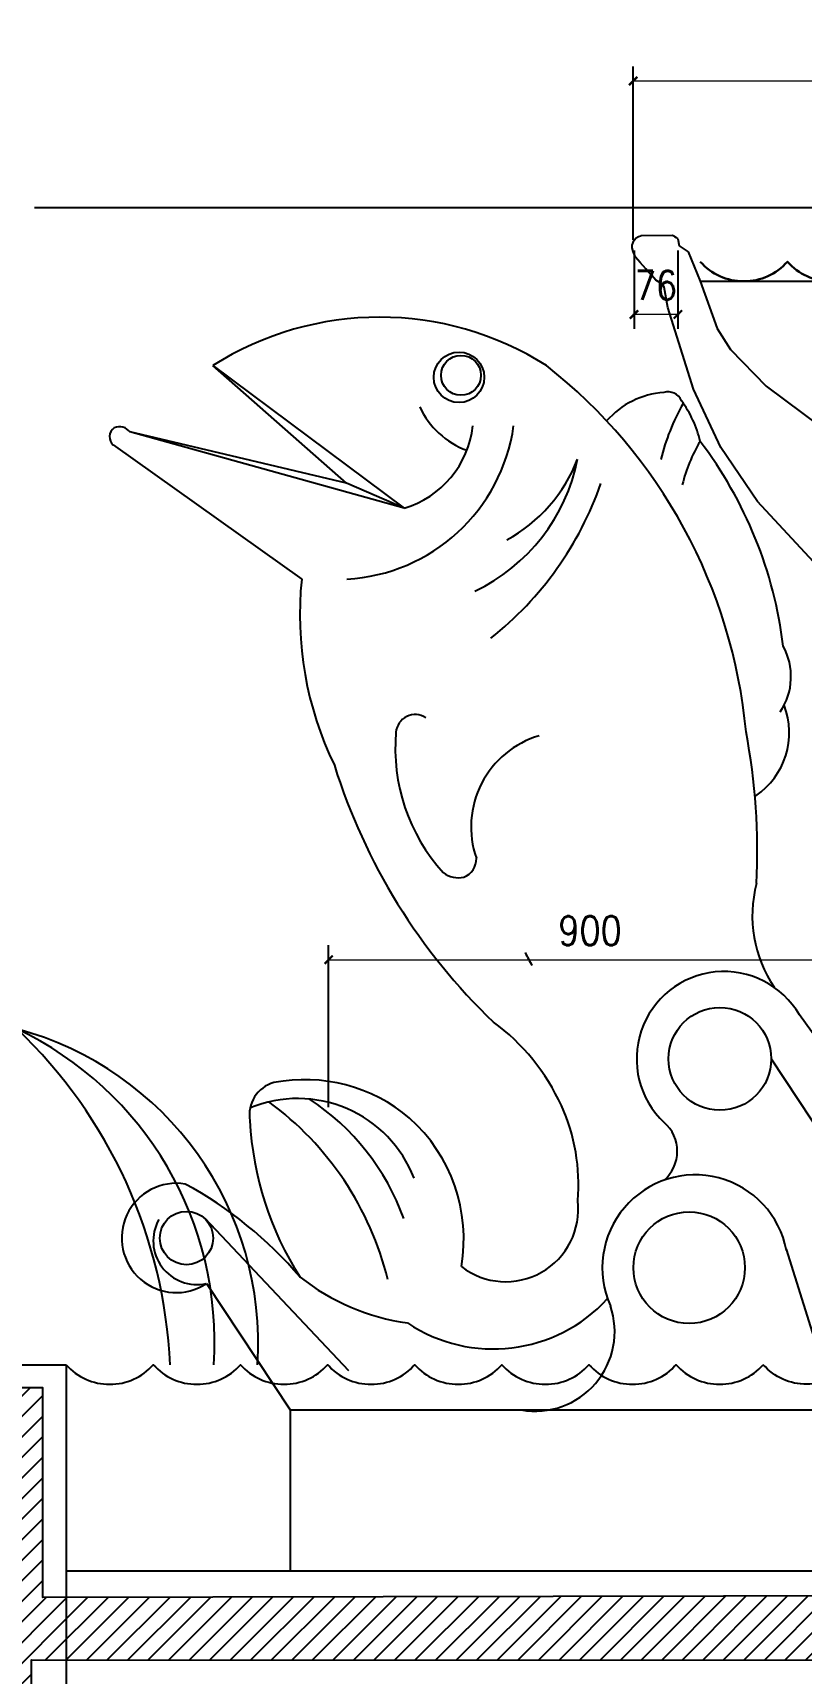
# Model space of a CAD drawing. Header units: millimetres. Extents: x -73920 to 111210, y -48963 to 87920.
# Drawn here: x 26089 to 27411, y 23330 to 26153 of the extents above; entities that cross this region are included whole.
import ezdxf
from ezdxf.lldxf.tags import DXFTag

# ---------------------------------------------------------------- set-up
doc = ezdxf.new("R2010")
doc.units = ezdxf.units.MM
doc.header["$LTSCALE"] = 100
doc.header["$MEASUREMENT"] = 0
doc.linetypes.add('DOT2', pattern=[0.125, 0, -0.125])
doc.layers.add('A-DIM', color=76, linetype='Continuous', lineweight=0)
for name, color, linetype in [('A-HATCH', 251, 'Continuous'), ('A-STR', 4, 'Continuous'), ('DINDING', 20, 'Continuous'), ('LANDSCAPE', 41, 'Continuous'), ('water', 150, 'DOT2')]:
    doc.layers.add(name, color=color, linetype=linetype)
doc.styles.add('DIM25', font='simplex.shx', dxfattribs={"width": 0.85, "height": 50})
doc.styles.add('DIM50', font='simplex.shx', dxfattribs={"width": 0.85, "height": 100})
tags = doc.linetypes.add('DASHED2', pattern=[0.375, 0.25, -0.125]).pattern_tags.tags
tags[6:7] = [DXFTag(74, 4), DXFTag(75, 0), DXFTag(340, '0'), DXFTag(46, 1.0), DXFTag(50, 0.0), DXFTag(44, 0.0), DXFTag(45, 0.0)]
tags[4:5] = [DXFTag(74, 4), DXFTag(75, 0), DXFTag(340, '0'), DXFTag(46, 1.0), DXFTag(50, 0.0), DXFTag(44, 0.0), DXFTag(45, 0.0)]
doc.dimstyles.new('DIM25', dxfattribs={"dimtxt": 500, "dimasz": 1, "dimexe": 25, "dimexo": 20, "dimgap": 25, "dimtad": 1, "dimdec": 0, "dimzin": 0, "dimdsep": 46, "dimtxsty": 'DIM25', "dimblk": 'Tick', "dimcen": 0.09, "dimdle": 25, "dimclrd": 256, "dimclre": 256, "dimclrt": 1, "dimadec": 0, "dimazin": 0, "dimtfac": 1, "dimtdec": 0, "dimtix": 1, "dimtmove": 2, "dimatfit": 3, "dimldrblk": 'Tick', "dimfxl": 1, "dimtolj": 1, "dimtzin": 0, "dimlwd": 5, "dimarcsym": 0})
doc.dimstyles.new('DIM50', dxfattribs={"dimtxt": 50, "dimasz": 2, "dimexe": 25, "dimexo": 20, "dimgap": 50, "dimtad": 1, "dimdec": 0, "dimzin": 0, "dimdsep": 46, "dimtxsty": 'DIM50', "dimblk": 'Tick', "dimcen": 0.09, "dimdle": 25, "dimclrd": 256, "dimclre": 256, "dimclrt": 1, "dimadec": 0, "dimazin": 0, "dimtfac": 1, "dimtdec": 0, "dimtix": 1, "dimtmove": 2, "dimatfit": 3, "dimldrblk": 'Tick', "dimfxl": 1, "dimtolj": 1, "dimtzin": 0, "dimlwd": 5, "dimarcsym": 0})

# ---------------------------------------------------------------- blocks, each defined once
blk = doc.blocks.new('Tick')
at = {"const_width": 4}
blk.add_lwpolyline([(-7.1, -7.1), (7.1, 7.1)], dxfattribs=at)
blk = doc.blocks.new('*D29')
at = {"layer": 'A-DIM', "lineweight": -2, "transparency": 16777216}
for p, q in [((26146.1, 23506.1), (26146.1, 22114.7)), ((25946.1, 23106.1), (25946.1, 22114.7))]:
    blk.add_line(p, q, dxfattribs=at)
at = {"layer": 'A-DIM', "lineweight": 5, "transparency": 16777216}
for p, q in [((25944.1, 22139.7), (25942.1, 22139.7)), ((25946.1, 22139.7), (26146.1, 22139.7)), ((26148.1, 22139.7), (26150.1, 22139.7))]:
    blk.add_line(p, q, dxfattribs=at)
at = {"layer": 'DEFPOINTS', "color": 0, "transparency": 16777216}
for p in [(26146.1, 23526.1), (25946.1, 23126.1), (26146.1, 22139.7)]:
    blk.add_point(p, dxfattribs=at)
at = {"layer": 'A-DIM', "lineweight": 5, "transparency": 16777216, "xscale": 2, "yscale": 2, "zscale": 2}
blk.add_blockref('Tick', (25946.1, 22139.7), dxfattribs=at)
at = {"layer": 'A-DIM', "lineweight": 5, "transparency": 16777216, "xscale": 2, "yscale": 2, "zscale": 2, "rotation": 180}
blk.add_blockref('Tick', (26146.1, 22139.7), dxfattribs=at)
at = {"layer": 'A-DIM', "color": 1, "transparency": 16777216, "insert": (26046.1, 22239.7), "char_height": 100, "attachment_point": 5, "style": 'DIM50'}
blk.add_mtext('\\A1;200', dxfattribs=at)
blk = doc.blocks.new('*D30')
at = {"layer": 'A-DIM', "lineweight": -2, "transparency": 16777216}
for p, q in [((26146.1, 23506.1), (26146.1, 22114.7)), ((30166.5, 23506.1), (30166.5, 22114.7))]:
    blk.add_line(p, q, dxfattribs=at)
at = {"layer": 'A-DIM', "lineweight": 5, "transparency": 16777216}
blk.add_line((26148.1, 22139.7), (30164.5, 22139.7), dxfattribs=at)
at = {"layer": 'DEFPOINTS', "color": 0, "transparency": 16777216}
for p in [(26146.1, 23526.1), (30166.5, 23526.1), (30166.5, 22139.7)]:
    blk.add_point(p, dxfattribs=at)
at = {"layer": 'A-DIM', "lineweight": 5, "transparency": 16777216, "xscale": 2, "yscale": 2, "zscale": 2, "rotation": 180}
blk.add_blockref('Tick', (26146.1, 22139.7), dxfattribs=at)
at = {"layer": 'A-DIM', "lineweight": 5, "transparency": 16777216, "xscale": 2, "yscale": 2, "zscale": 2}
blk.add_blockref('Tick', (30166.5, 22139.7), dxfattribs=at)
at = {"layer": 'A-DIM', "color": 1, "transparency": 16777216, "insert": (28156.3, 22239.7), "char_height": 100, "attachment_point": 5, "style": 'DIM50'}
blk.add_mtext('\\A1;4020', dxfattribs=at)
blk = doc.blocks.new('air')
at = {"layer": 'A-HATCH', "linetype": 'Continuous', "flags": 128}
blk.add_lwpolyline([(0, 0, 0.451112), (150, 0, 0.451112), (300, 0, 0.451112), (450, 0, 0.451112), (600, 0, 0.451112), (750, 0, 0.451112), (900, 0, 0.451112), (1050, 0, 0.451112), (1200, 0)], format="xyb", dxfattribs=at)
blk = doc.blocks.new('*D115')
at = {"layer": 'A-HATCH', "lineweight": -2, "transparency": 16777216}
for p, q in [((27123.6, 25778.4), (27123.6, 25643.2)), ((27199.1, 25778.4), (27199.1, 25643.2))]:
    blk.add_line(p, q, dxfattribs=at)
at = {"layer": 'A-HATCH', "lineweight": 5, "transparency": 16777216}
for p, q in [((27122.6, 25668.2), (27121.6, 25668.2)), ((27199.1, 25668.2), (27123.6, 25668.2)), ((27200.1, 25668.2), (27201.1, 25668.2))]:
    blk.add_line(p, q, dxfattribs=at)
at = {"layer": 'DEFPOINTS', "color": 0, "transparency": 16777216}
for p in [(27123.6, 25798.4), (27199.1, 25798.4), (27123.6, 25668.2)]:
    blk.add_point(p, dxfattribs=at)
at = {"layer": 'A-HATCH', "lineweight": 5, "transparency": 16777216}
blk.add_blockref('Tick', (27123.6, 25668.2), dxfattribs=at)
at = {"layer": 'A-HATCH', "lineweight": 5, "transparency": 16777216, "rotation": 180}
blk.add_blockref('Tick', (27199.1, 25668.2), dxfattribs=at)
at = {"layer": 'A-HATCH', "color": 1, "transparency": 16777216, "insert": (27161.4, 25718.2), "char_height": 50, "attachment_point": 5, "style": 'DIM25'}
blk.add_mtext('\\A1;76', dxfattribs=at)
blk = doc.blocks.new('*D154')
at = {"layer": 'A-DIM', "lineweight": -2, "transparency": 16777216}
for p, q in [((26597.9, 24304.3), (26597.9, 24582.9)), ((27497.9, 24304.3), (27497.9, 24582.9))]:
    blk.add_line(p, q, dxfattribs=at)
at = {"layer": 'A-DIM', "lineweight": 5, "transparency": 16777216}
blk.add_line((26598.9, 24557.9), (27496.9, 24557.9), dxfattribs=at)
at = {"layer": 'DEFPOINTS', "color": 0, "transparency": 16777216}
for p in [(27497.9, 24557.9), (26597.9, 24284.3), (27497.9, 24284.3)]:
    blk.add_point(p, dxfattribs=at)
at = {"layer": 'A-DIM', "lineweight": 5, "transparency": 16777216, "rotation": 180}
blk.add_blockref('Tick', (26597.9, 24557.9), dxfattribs=at)
at = {"layer": 'A-DIM', "lineweight": 5, "transparency": 16777216}
blk.add_blockref('Tick', (27497.9, 24557.9), dxfattribs=at)
at = {"layer": 'A-DIM', "color": 1, "transparency": 16777216, "insert": (27047.9, 24607.9), "char_height": 50, "attachment_point": 5, "style": 'DIM25'}
blk.add_mtext('\\A1;900', dxfattribs=at)
blk = doc.blocks.new('*D259')
at = {"layer": 'DEFPOINTS', "color": 0, "linetype": 'ByBlock', "lineweight": 25, "transparency": 16777216}
for p in [(29246.1, 26070), (27122.1, 25776.3), (29246.1, 25776.3)]:
    blk.add_point(p, dxfattribs=at)
at = {"layer": 'water', "linetype": 'ByBlock', "lineweight": -2, "transparency": 16777216}
for p, q in [((27122.1, 25796.3), (27122.1, 26095)), ((29246.1, 25796.3), (29246.1, 26095))]:
    blk.add_line(p, q, dxfattribs=at)
at = {"layer": 'water', "linetype": 'ByBlock', "lineweight": 5, "transparency": 16777216}
blk.add_line((27123.1, 26070), (29245.1, 26070), dxfattribs=at)
at = {"layer": 'water', "linetype": 'ByBlock', "lineweight": 5, "transparency": 16777216, "rotation": 180}
blk.add_blockref('Tick', (27122.1, 26070), dxfattribs=at)
at = {"layer": 'water', "linetype": 'ByBlock', "lineweight": 5, "transparency": 16777216}
blk.add_blockref('Tick', (29246.1, 26070), dxfattribs=at)
at = {"layer": 'water', "color": 1, "linetype": 'ByBlock', "lineweight": 25, "transparency": 16777216, "insert": (28184.1, 26120), "char_height": 50, "attachment_point": 5, "style": 'DIM25'}
blk.add_mtext('\\A1;2124', dxfattribs=at)

msp = doc.modelspace()

# ---------------------------------------------------------------- hatches: boundary and pattern name
at = {"layer": 'A-HATCH'}
h = msp.add_hatch(dxfattribs=at)
h.set_pattern_fill('ANSI31', color=256, scale=200, style=0)
h.paths.add_polyline_path([(22936.0726113, 22721.07794055), (24086.0726113, 22721.07794055), (24086.0726113, 23201.07794055), (25356.53595749, 23201.07794055), (25356.53595749, 22921.07794054), (26086.07261127, 22921.07794054), (26086.07261127, 23352.9945676), (30226.50558983, 23352.50720817), (30226.50558983, 22921.07794054), (30956.04224361, 22921.07794054), (30956.04224361, 23201.07794055), (32226.5055898, 23201.07794055), (32226.5055898, 22721.07794055), (33376.50558981, 22721.07794055), (33376.50558981, 22521.07794055), (33526.50558981, 22521.07794055), (33526.50558981, 23021.07794055), (33406.50558981, 23021.07794055), (33406.50558981, 22821.07794055), (32326.5055898, 22821.07794055), (32326.5055898, 23421.07794055), (32206.50558983, 23421.07794055), (32206.50558983, 23301.07794055), (30856.04224361, 23301.07794055), (30856.04224361, 23021.07794054), (30326.50558983, 23021.07794054), (30326.50558983, 23821.07794055), (30206.50558984, 23821.07794055), (30206.50558984, 23468.22480706), (26106.07261127, 23460.16263911), (26106.07261127, 23821.07794055), (25986.07261127, 23821.07794055), (25986.07261127, 23021.07794054), (25456.53595749, 23021.07794054), (25456.53595749, 23301.07794055), (24106.07261127, 23301.07794055), (24106.07261127, 23421.07794055), (23986.0726113, 23421.07794055), (23986.0726113, 22821.07794055), (22906.0726113, 22821.07794055), (22906.0726113, 23021.07794055), (22786.0726113, 23021.07794055), (22786.0726113, 22521.07794055), (22936.0726113, 22521.07794055)])

# ---------------------------------------------------------------- linework, layer by layer
at = {"layer": 'A-HATCH', "color": 40}
for p, q in [((27123.6019475, 25795.80496887), (27127.45007737, 25799.97007798)), ((27127.45007737, 25799.97007798), (27131.35274502, 25802.1053479)), ((27131.35274502, 25802.1053479), (27135.17332632, 25803.30953351)), ((27189.82311927, 25804.28043545), (27135.17332632, 25803.30953351)), ((27193.56245326, 25802.4633097), (27189.82311927, 25804.28043545)), ((27193.56245326, 25802.4633097), (27196.21928223, 25800.55378324)), ((27196.21928223, 25800.55378324), (27199.1377527, 25798.36679009)), ((27120.56461263, 25787.1300173), (27121.89925001, 25792.26384565)), ((27120.56461263, 25782.92958823), (27120.56461263, 25787.1300173)), ((27122.07670756, 25776.32085408), (27120.56461263, 25782.92958823)), ((27121.89925001, 25792.26384565), (27123.6019475, 25795.80496887)), ((27126.432738, 25766.52842937), (27122.07670756, 25776.32085408)), ((27199.1377527, 25798.36679009), (27201.03482843, 25786.28442184)), ((27201.03482843, 25786.28442184), (27216.66591575, 25776.21195089)), ((27216.66591575, 25776.21195089), (27237.62814106, 25725.17623506)), ((27134.03202243, 25757.45290013), (27126.432738, 25766.52842937)), ((27143.94738212, 25746.40307861), (27134.03202243, 25757.45290013)), ((27149.94669843, 25739.71735299), (27143.94738212, 25746.40307861)), ((27154.20197754, 25734.97520785), (27149.94669843, 25739.71735299)), ((27161.28042212, 25727.08688594), (27154.20197754, 25734.97520785)), ((27171.53798447, 25721.04939732), (27161.28042212, 25727.08688594)), ((27175.64370048, 25715.14223391), (27171.53798447, 25721.04939732)), ((27181.96840496, 25680.13976073), (27175.64370048, 25715.14223391)), ((27237.62814106, 25725.17623506), (27266.87059989, 25643.93894745)), ((27237.62814106, 25725.17623506), (29130.57578071, 25725.17623506)), ((27226.22752276, 25539.80727618), (27181.96840496, 25680.13976073)), ((27266.87059989, 25643.93894745), (27289.43581643, 25607.75894399)), ((27289.43581643, 25607.75894399), (27351.28333787, 25544.70647301)), ((27351.28333787, 25544.70647301), (27490.86090123, 25440.24697581)), ((27272.88805954, 25438.97060402), (27226.22752276, 25539.80727618)), ((27335.94871233, 25346.29225523), (27272.88805954, 25438.97060402)), ((27447.2913674, 25226.58015916), (27335.94871233, 25346.29225523))]:
    msp.add_line(p, q, dxfattribs=at)
at = {"layer": 'A-HATCH', "color": 4, "linetype": 'Continuous', "lineweight": 30}
msp.add_lwpolyline([(27658.06110877, 25762.55582542, -0.5624550076), (27537.6281302, 25759.00955212, -0.451111609), (27387.6281302, 25759.00955212, -0.451111609), (27237.6281302, 25759.00955212)], format="xyb", dxfattribs=at)
at = {"layer": 'A-STR'}
for points in [[(32206.50558983, 23301.07794055), (30856.04224361, 23301.07794055), (30856.04224361, 23021.07794054), (30326.50558983, 23021.07794054), (30326.50558983, 23821.07794055), (30206.50558984, 23821.07794055), (30206.50558984, 23468.22480706), (26106.07261127, 23460.16263911), (26106.07261127, 23821.07794055), (25986.07261127, 23821.07794055), (25986.07261127, 23021.07794054), (25456.53595749, 23021.07794054), (25456.53595749, 23301.07794055), (24106.07261127, 23301.07794055), (24106.07261127, 23421.07794055), (23986.0726113, 23421.07794055), (23986.0726113, 22821.07794055), (22906.0726113, 22821.07794055), (22906.0726113, 23021.07794055), (22786.0726113, 23021.07794055), (22786.0726113, 22521.07794055), (22936.0726113, 22521.07794055), (22936.0726113, 22721.07794055)], [(22936.0726113, 22721.07794055), (24086.0726113, 22721.07794055), (24086.0726113, 23201.07794055), (25356.53595749, 23201.07794055), (25356.53595749, 22921.07794054), (26086.07261127, 22921.07794054), (26086.07261127, 23352.9945676), (30226.50558983, 23352.50720817), (30226.50558983, 22921.07794054), (30956.04224361, 22921.07794054), (30956.04224361, 23201.07794055), (32226.5055898, 23201.07794055)]]:
    msp.add_lwpolyline(points, dxfattribs=at)
at = {"layer": 'DINDING'}
for p, q in [((25946.07261127, 23861.07794055), (26146.07261127, 23861.07794055)), ((26146.07261127, 23861.07794055), (26146.07261127, 23506.12587137)), ((26146.07261127, 23506.12587137), (30166.50558984, 23506.12587137))]:
    msp.add_line(p, q, dxfattribs=at)
at = {"layer": 'LANDSCAPE', "color": 5}
msp.add_lwpolyline([(26091.7907105, 25852.4332285), (30275.20070558, 25852.4332285)], dxfattribs=at)
at = {"layer": 'LANDSCAPE'}
msp.add_lwpolyline([(26935.99003756, 24570.53063589, 0.0040705816), (26947.86822668, 24547.79166652)], format="xyb", dxfattribs=at)
at = {"layer": 'water', "color": 40, "linetype": 'ByBlock'}
for p, q in [((26398.61870722, 25580.16080772), (26727.88548802, 25334.7907852)), ((26628.82418548, 25378.02390135), (26398.61870722, 25580.16080772)), ((26727.88548802, 25334.7907852), (26255.53922971, 25466.12768871)), ((26727.88548802, 25334.7907852), (26255.53922971, 25466.12768871)), ((26628.82418548, 25378.02390135), (26255.53922971, 25466.12768871)), ((26227.12634823, 25443.87746149), (26551.47657024, 25212.83582325)), ((26727.88548802, 25334.7907852), (26628.82418548, 25378.02390135)), ((27838.58846428, 23866.09295248), (27408.43960883, 24462.79205835)), ((27359.77177915, 24387.2539068), (27630.43224215, 23977.66278615)), ((26632.53842549, 23850.39163303), (26385.40248764, 24112.58423896)), ((27473.00255583, 23783.16910723), (27386.03229855, 24060.08287231)), ((26387.43433047, 24000.53267773), (26531.67417186, 23783.16910723)), ((26531.67417186, 23783.16910723), (26531.67417186, 23506.12587137)), ((26531.67417186, 23506.12587137), (29841.27974818, 23506.12587137))]:
    msp.add_line(p, q, dxfattribs=at)
at = {"layer": 'water', "color": 40, "linetype": 'ByBlock', "lineweight": 25}
for p, q in [((26531.67417186, 23783.16910723), (26977.34471055, 23783.16910723)), ((26977.34471055, 23783.16910723), (27749.75008828, 23783.16910723))]:
    msp.add_line(p, q, dxfattribs=at)
at = {"layer": 'water', "color": 40, "linetype": 'ByBlock'}
for centre, radius in [((26822.30034334, 25560.06108379), 43.42950537), ((26825.68069414, 25563.43064924), 34.32707651), ((27271.45849758, 24387.2539068), 88.31328158), ((26353.18018463, 24078.94339745), 45.93266619), ((27218.52445144, 24027.95511222), 95.99610558)]:
    msp.add_circle(centre, radius, dxfattribs=at)
for centre, radius, start, end in [((26685.72909596, 25127.03787822), 536.42591712, 57.6484936152, 122.3594026924), ((26411.32388418, 24865.19723693), 909.09797201, 5.34921409819, 51.85937657972), ((27185.11788695, 25390.39083841), 144.00394717, 94.0444205273, 138.9791525859), ((27181.82262971, 25509.56071375), 25.41900019, 23.8180403845, 105.6600280483), ((27055.7728102, 25408.49316474), 186.2434281, 12.8184480576, 36.7110640523), ((26885.6069814, 25570.08314365), 144.45966882, 204.958877513, 249.834468806), ((27539.24352318, 25328.03980497), 380.42510839, 150.5482347446, 166.2183060971), ((26239.36560042, 25457.63771761), 18.7325809, 124.5695342485, 229.0197013533), ((26237.95401152, 25453.67604993), 21.46643669, 32.9439556128, 115.4286068301), ((26612.28545687, 25519.46575857), 307.14567304, 273.1465232072, 351.9329754188), ((26679.82661754, 25495.08033374), 167.3391598, 286.690063487, 353.5780707884), ((27466.43162391, 25312.1788702), 267.22724898, 148.9993715209, 166.3666271653), ((26663.12461942, 25011.65943503), 722.31723583, 6.83582865428, 37.34371758389), ((26711.87766402, 25481.65998573), 320.70291453, 295.4476758993, 348.7462620172), ((26775.49953179, 25516.3585444), 269.11448128, 298.6415884284, 338.8076029191), ((26512.28166724, 25571.13136547), 587.17322873, 308.41020310438, 340.74171800832), ((27141.78716703, 25151.42784404), 593.49603249, 174.06107855661, 205.86635981685), ((27285.53538662, 25045.13758385), 108.33956922, 325.9715254473, 28.9827708008), ((27259.48445688, 24948.61718923), 131.34430313, 304.1566587456, 21.0907720455), ((26747.02029203, 24946.19880415), 33.46825776, 57.0830508282, 174.6025321252), ((27031.39394208, 24921.96933199), 318.87098307, 175.0746320815, 222.2103764899), ((27006.65969373, 24786.33484535), 163.61400652, 106.4098999358, 199.2529886534), ((26225.89455954, 24743.75515248), 1109.88949052, 357.16185963825, 10.70651833843), ((27599.96637378, 25201.58097444), 1039.24082253, 197.3020583221, 226.275113856), ((26817.77357264, 24731.80683996), 34.42759921, 292.0677510127, 0.9618773104), ((26821.8309908, 24744.01894611), 45.00179278, 233.7352380382, 281.3768682334), ((27545.96562395, 24632.95541895), 218.78979438, 165.2121800274, 214.0795268509), ((27278.45997837, 24387.2539068), 150.33534739, 30.1631739865, 226.7884631925), ((26663.59434099, 24153.6707214), 368.3581744, 24.5831991406, 53.7039251163), ((26518.9916706, 24291.13884005), 57.51096846, 105.3602946286, 190.4109184414), ((26556.13647208, 24070.79207433), 280.73305533, 49.7941496242, 100.7531786869), ((26544.47369834, 24103.73984447), 215.25010325, 21.3621282442, 112.3319010246), ((26179.37847959, 23880.69643924), 535.40559675, 13.6960668426, 53.884923028), ((26338.09521341, 23971.9555318), 413.73756079, 19.8613734762, 56.7664887917), ((26702.95104763, 24171.9350754), 324.97068876, 354.9577900142, 24.5416089259), ((27008.82105409, 24307.65094983), 547.0555525, 182.8189989111, 212.7576477843), ((26550.82251435, 24076.7426008), 279.73037614, 350.3707296224, 48.1758769065), ((27132.42245791, 24228.12047771), 65.68538618, 310.734277155, 48.9880499988), ((26335.67949984, 24079.08240066), 94.0671115, 80.5520171645, 303.3800826942), ((26016.75447459, 23557.40923192), 699.54784027, 40.49108639547, 61.44677416536), ((27228.93265818, 24027.66079445), 159.95178133, 10.8361756753, 204.0946472149), ((26902.97016041, 24128.40738655), 124.59612207, 232.2042892642, 6.8988672906), ((26371.3822059, 24074.27051433), 75.46482128, 151.1266064712, 282.2812145187), ((26786.23902643, 24313.04292819), 383.71019387, 231.7650445078, 262.0971998889), ((26881.45042934, 24154.4293823), 266.33807525, 236.2501696948, 317.5598707147), ((26953.44500052, 23917.94525559), 136.87880152, 259.9443331973, 18.9347651056)]:
    msp.add_arc(centre, radius, start, end, dxfattribs=at)
at = {"layer": 'water', "linetype": 'DASHED2', "ltscale": 0.5}
for centre, radius, start, end in [((25916.73030555, 23897.75003068), 559.99919296, 356.2452076439, 75.0316627377), ((25806.05335964, 23900.93250804), 595.34173055, 356.16148264774, 64.60484079449), ((25476.61125564, 23823.05729943), 849.12778689, 2.56634028647, 46.47593466374)]:
    msp.add_arc(centre, radius, start, end, dxfattribs=at)

# ---------------------------------------------------------------- block references
at = {"layer": 'water', "color": 4, "linetype": 'Continuous', "lineweight": 30}
msp.add_blockref('air', (26146.07261127, 23861.07794055), dxfattribs=at)
at = {"layer": 'water', "color": 4, "linetype": 'Continuous', "lineweight": 30, "xscale": -1}
msp.add_blockref('air', (28546.07261127, 23861.07794055), dxfattribs=at)

# ---------------------------------------------------------------- dimensions: what is measured, and where the dimension line sits
at = {"layer": 'A-DIM'}
for base, p1, p2, dimstyle, picture, middle in [((27497.853849, 24557.93599602), (26597.853849, 24284.32544108), (27497.853849, 24284.32544108), 'DIM25', '*D154', (27047.853849, 24607.93599602)), ((26146.07261127, 22139.68737344), (25946.07261127, 23126.12587137), (26146.07261127, 23526.12587137), 'DIM50', '*D29', (26046.07261127, 22239.68737344)), ((30166.50558984, 22139.68737344), (26146.07261127, 23526.12587137), (30166.50558984, 23526.12587137), 'DIM50', '*D30', (28156.28910055, 22239.68737344))]:
    dim = msp.add_linear_dim(base=base, p1=p1, p2=p2, dimstyle=dimstyle, dxfattribs=at)
    dim.commit()
    dim.dimension.update_dxf_attribs({"geometry": picture, "text_midpoint": middle})
at = {"layer": 'A-HATCH', "color": 40}
dim = msp.add_linear_dim(base=(27123.6019475, 25668.22046793), p1=(27199.1377527, 25798.36679009), p2=(27123.6019475, 25798.36679009), dimstyle='DIM25', dxfattribs=at)
dim.commit()
dim.dimension.update_dxf_attribs({"geometry": '*D115', "text_midpoint": (27161.3698501, 25718.22046793)})
at = {"layer": 'water', "color": 1, "linetype": 'ByBlock', "lineweight": 25}
dim = msp.add_linear_dim(base=(29246.12721421, 26070), p1=(27122.07670756, 25776.32085408), p2=(29246.12721421, 25776.32085408), dimstyle='DIM25', dxfattribs=at)
dim.commit()
dim.dimension.update_dxf_attribs({"geometry": '*D259', "text_midpoint": (28184.10196088, 26120)})

doc.saveas('drawing.dxf')
